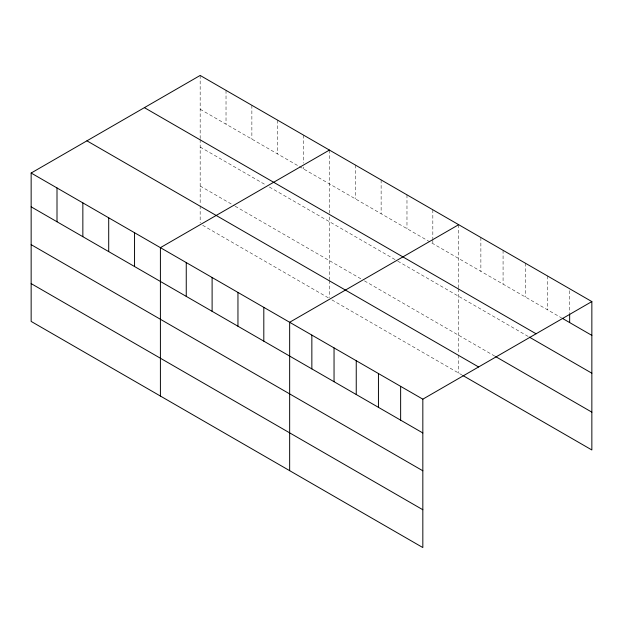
<?xml version="1.0" encoding="UTF-8"?>
<svg xmlns="http://www.w3.org/2000/svg" width="623" height="623" viewBox="0 0 623 623"><rect width="100%" height="100%" fill="white"/><g stroke="black" fill="none" stroke-linecap="round" stroke-linejoin="round"><path stroke-width="0.47" stroke-dasharray="3.12 2.34" d="M200.17 109.251L561.432 317.831M200.17 147.067L266.052 185.101M269.385 187.025L396.968 260.687M397.801 261.169L528.553 336.654M200.17 186.02L234.357 205.761M235.198 206.244L361.114 278.94M364.447 280.872L494.849 356.154M202.67 225.277L329.427 298.456M331.927 299.904L461.97 374.984M569.656 290.7L569.656 312.917M547.461 275.95L547.461 309.756M525.267 263.14L525.267 296.945M503.073 250.321L503.073 284.135M480.87 237.511L480.87 271.317M458.676 224.693L458.676 287.803M458.676 288.753L458.676 353.233M458.676 355.126L458.676 373.084M432.829 209.772L432.829 238.749M432.829 239.715L432.829 243.577M406.975 194.843L406.975 228.657M381.128 179.922L381.128 213.728M355.274 164.994L355.274 198.799M329.427 150.073L329.427 213.183M329.427 216.96L329.427 279.556M329.427 280.498L329.427 297.514M303.572 135.144L303.572 163.156M303.572 167.019L303.572 168.95M277.726 120.223L277.726 154.029M251.871 105.295L251.871 139.1M226.024 90.374L226.024 124.179M200.17 75.445L200.17 138.555M200.17 139.505L200.17 204.928M200.17 205.87L200.17 222.886"/><path stroke-width="0.93" d="M31.15 173.03L422.83 399.164L422.83 547.555L31.15 321.421L31.15 173.03L200.17 75.445L591.85 301.579L591.85 449.97L462.788 375.459M329.427 150.073L160.407 247.658L160.407 396.041M458.676 224.693L289.656 322.278L289.656 470.669M422.83 399.164L591.85 301.579M562.258 318.298L591.85 335.384M144.396 107.647L536.076 333.788M529.371 337.129L591.85 373.2M495.674 356.629L591.85 412.153M86.924 140.829L478.604 366.963M31.15 206.836L422.83 432.969M31.15 244.652L422.83 470.786M31.15 283.605L422.83 509.739M569.656 313.883L569.656 322.574M400.636 386.353L400.636 420.159M378.441 373.535L378.441 407.341M356.247 360.725L356.247 394.53M334.045 347.907L334.045 381.712M311.85 335.096L311.85 368.902M263.809 307.357L263.809 341.163M237.955 292.428L237.955 326.234M212.108 277.508L212.108 311.313M186.254 262.579L186.254 296.384M134.552 232.729L134.552 266.535M108.706 217.809L108.706 251.614M82.851 202.88L82.851 236.685M57.005 187.959L57.005 221.765"/></g></svg>
